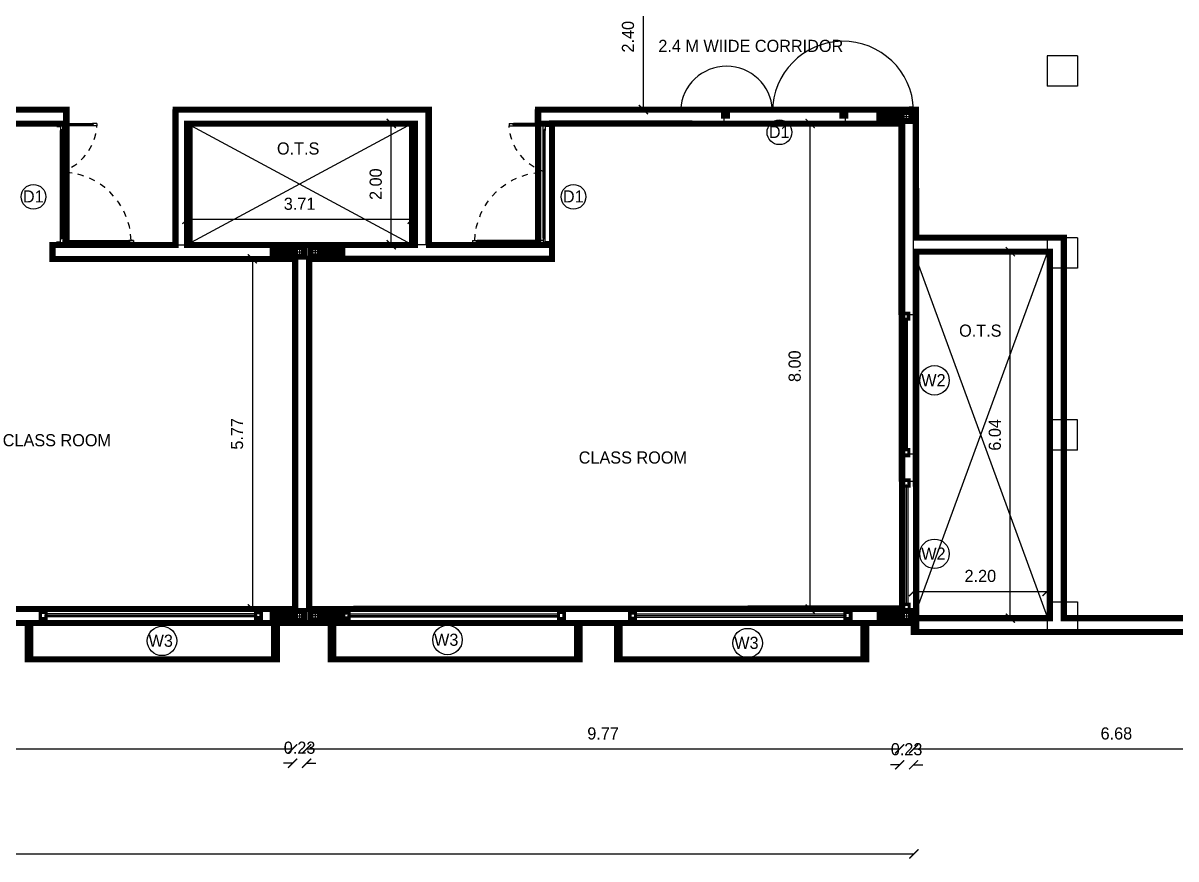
# Model space of a CAD drawing. Header units: metres. Extents: x 6101839 to 6102590, y -6659932 to -6659648.
# Drawn here: x 6102380.93 to 6102399.93, y -6659713.43 to -6659699.65 of the extents above; entities that cross this region are included whole.
import ezdxf

# ---------------------------------------------------------------- set-up
doc = ezdxf.new("R2010")
doc.units = ezdxf.units.M
doc.header["$LTSCALE"] = 500
doc.header["$MEASUREMENT"] = 0
doc.linetypes.add('DASHED2', pattern=[0.375, 0.25, -0.125])
doc.linetypes.add('HIDDEN', pattern=[0.375, 0.25, -0.125])
doc.layers.get('0').update_dxf_attribs({"linetype": 'CONTINUOUS'})
doc.layers.get('Defpoints').update_dxf_attribs({"linetype": 'CONTINUOUS'})
for name, color, linetype in [('above', 250, 'DASHED2'), ('BLK_1_FLR_2_BLT_UP_AREA_DEDUCT', 26, 'CONTINUOUS'), ('BLK_1_FLR_2_CARPET_AREA', 25, 'CONTINUOUS'), ('BLK_1_FLR_2_CHAJJA', 6, 'CONTINUOUS'), ('BLK_1_FLR_2_REGULAR_ROOM_1', 117, 'CONTINUOUS'), ('BLK_1_FLR_2_REGULAR_ROOM_2', 117, 'CONTINUOUS'), ('BLK_1_FLR_2_VENTILATION_SHAFT', 6, 'CONTINUOUS'), ('BLK_1_LVL_2_BLDG_FOOT_PRINT', 1, 'CONTINUOUS'), ('COL', 2, 'CONTINUOUS'), ('DIM', 205, 'CONTINUOUS'), ('DOORTEXT', 13, 'CONTINUOUS'), ('ED', 30, 'CONTINUOUS'), ('FURN1', 252, 'CONTINUOUS'), ('FURNITURE', 252, 'CONTINUOUS'), ('FURNITURES', 252, 'CONTINUOUS'), ('HATCH', 15, 'CONTINUOUS'), ('railing', 14, 'CONTINUOUS'), ('TEXT', 4, 'CONTINUOUS'), ('W-SCH', 205, 'CONTINUOUS'), ('wall', 125, 'CONTINUOUS'), ('wall1', 125, 'CONTINUOUS'), ('WINDOWS', 252, 'CONTINUOUS')]:
    doc.layers.add(name, color=color, linetype=linetype)
doc.layers.add('BLK_1_FLR_2_BLT_UP_AREA', color=26, linetype='CONTINUOUS', plot=False)
doc.styles.add('RM', font='GOTHIC.TTF')
doc.styles.add('S2', font='GOTHIC.TTF')
doc.styles.add('USA TEXT', font='GOTHIC.TTF')
doc.dimstyles.new('1-100-ED', dxfattribs={"dimtxt": 0.2, "dimasz": 0.15, "dimexe": 0.18, "dimexo": 0.0625, "dimgap": 0.15, "dimtad": 1, "dimzin": 0, "dimdsep": 46, "dimtxsty": 'USA TEXT', "dimblk": 'ARCHTICK', "dimcen": 0.1, "dimse1": 1, "dimse2": 1, "dimclrd": 256, "dimclrt": 256, "dimadec": 0, "dimazin": 0, "dimtfac": 1, "dimtofl": 0, "dimtmove": 0, "dimatfit": 3, "dimldrblk": 'ARCHTICK', "dimfxl": 0.18, "dimtolj": 1, "dimtzin": 0, "dimarcsym": 0})

# ---------------------------------------------------------------- blocks, each defined once
blk = doc.blocks.new('A$C607F0CF8')
at = {"layer": 'FURNITURES', "color": 233}
for p, q in [((-37, -280), (-37, -342)), ((-37, -342), (-22, -342)), ((-22, -330), (-16, -330)), ((-22, -342), (-22, -330)), ((-16, -342), (-16, -330)), ((-16, -342), (0, -342)), ((0, -342), (0, -267)), ((-37, -2180), (-37, -2118)), ((-37, -2118), (-22, -2118)), ((-22, -2118), (-22, -2130)), ((-22, -2130), (-16, -2130)), ((-16, -2118), (0, -2118)), ((-16, -2118), (-16, -2130)), ((0, -2118), (0, -2193))]:
    blk.add_line(p, q, dxfattribs=at)
at = {"layer": 'FURNITURES', "color": 250}
for p, q in [((-37, -2118), (-37, -342)), ((-22, -2118), (-22, -330)), ((-16, -2118), (-16, -330)), ((0, -2118), (0, -342))]:
    blk.add_line(p, q, dxfattribs=at)
at = {"layer": 'FURNITURES', "color": 250, "linetype": 'HIDDEN', "ltscale": 0.5}
for centre, radius, start, end in [((-285, -219), 847, 286.9835, 356.7492), ((-37, -2193), 1163, 1.8478, 90.0015)]:
    blk.add_arc(centre, radius, start, end, dxfattribs=at)
at = {"layer": 'wall', "color": 7}
for p, q in [((-37, -267), (0, -267)), ((-37, -267), (-37, -280)), ((0, -230), (75, -230)), ((0, -230), (0, -267)), ((75, -267), (0, -267)), ((62, -246), (62, -252)), ((75, -246), (62, -246)), ((75, -252), (62, -252)), ((75, -230), (75, -246)), ((75, -230), (486, -230)), ((75, -246), (499, -246)), ((75, -252), (75, -267)), ((75, -252), (499, -252)), ((486, -267), (75, -267)), ((561, -230), (486, -230)), ((486, -230), (486, -246)), ((486, -246), (499, -246)), ((486, -252), (486, -267)), ((486, -252), (499, -252)), ((561, -267), (486, -267)), ((499, -246), (499, -252)), ((561, -230), (561, -267)), ((-37, -2193), (-37, -2180)), ((-37, -2193), (0, -2193)), ((0, -2155), (75, -2155)), ((0, -2155), (0, -2193)), ((75, -2193), (0, -2193)), ((62, -2171), (62, -2177)), ((75, -2171), (62, -2171)), ((75, -2177), (62, -2177)), ((75, -2155), (75, -2171)), ((75, -2155), (1088, -2155)), ((75, -2171), (1100, -2171)), ((75, -2177), (75, -2193)), ((75, -2177), (1100, -2177)), ((1088, -2192), (75, -2193)), ((1162, -2155), (1088, -2155)), ((1088, -2155), (1088, -2171)), ((1088, -2171), (1100, -2171)), ((1088, -2177), (1088, -2192)), ((1088, -2177), (1100, -2177)), ((1162, -2192), (1088, -2192)), ((1100, -2171), (1100, -2177)), ((1162, -2155), (1162, -2192))]:
    blk.add_line(p, q, dxfattribs=at)
for points in [[(0, -267), (0, -230), (-100, -230), (-100, -280), (-37, -280)], [(0, -2193), (0, -2230), (-100, -2230), (-100, -2180), (-37, -2180)]]:
    blk.add_lwpolyline(points, dxfattribs=at)
blk = doc.blocks.new('NEWCOL')
at = {"layer": 'HATCH'}
h = blk.add_hatch(dxfattribs=at)
h.set_pattern_fill('ANSI31', color=256, scale=3, angle=270, style=0)
h.set_pattern_definition([(315, (-629970.926, -258732.088), (6.73519209, 6.73519209), [])])
h.paths.add_polyline_path([(0, 115), (-115, 115), (-115, 0), (-37.5, 0), (-37.5, 37.5), (0, 37.5)])
h.paths.add_polyline_path([(115, 115), (0, 115), (0, 37.5), (37.5, 37.5), (37.5, 0), (115, 0)])
h.paths.add_polyline_path([(115, 0), (37.5, 0), (37.5, -37.5), (0, -37.5), (0, -485), (115, -485)])
h.paths.add_polyline_path([(0, -37.5), (-37.5, -37.5), (-37.5, 0), (-115, 0), (-115, -485), (0, -485)])
at = {"layer": 'COL'}
for p, q in [((-115, 0), (115, 0)), ((0, -485), (0, 115))]:
    blk.add_line(p, q, dxfattribs=at)
for points in [[(-115, -485), (115, -485), (115, 115), (-115, 115)], [(-37.5, -37.5), (37.5, -37.5), (37.5, 37.5), (-37.5, 37.5)]]:
    blk.add_lwpolyline(points, close=True, dxfattribs=at)
blk = doc.blocks.new('_ArchTick')
at = {"color": 0, "linetype": 'ByBlock', "const_width": 0.15}
blk.add_lwpolyline([(-0.5, -0.5), (0.5, 0.5)], dxfattribs=at)
blk = doc.blocks.new('*D552')
at = {"layer": 'Defpoints', "color": 0, "transparency": 16777216}
for p in [(6102385.373, -6659708.998), (6102375.603, -6659709.207), (6102385.373, -6659711.616)]:
    blk.add_point(p, dxfattribs=at)
at = {"layer": 'ED', "lineweight": -2, "transparency": 16777216}
blk.add_line((6102375.603, -6659711.616), (6102385.373, -6659711.616), dxfattribs=at)
at = {"layer": 'ED', "lineweight": -2, "transparency": 16777216, "xscale": 0.15, "yscale": 0.15, "zscale": 0.15, "rotation": 180}
blk.add_blockref('_ArchTick', (6102375.603, -6659711.616), dxfattribs=at)
at = {"layer": 'ED', "lineweight": -2, "transparency": 16777216, "xscale": 0.15, "yscale": 0.15, "zscale": 0.15}
blk.add_blockref('_ArchTick', (6102385.373, -6659711.616), dxfattribs=at)
at = {"layer": 'ED', "transparency": 16777216, "insert": (6102380.488, -6659711.361), "char_height": 0.2, "attachment_point": 5, "style": 'USA TEXT'}
blk.add_mtext('\\A1;9.77', dxfattribs=at)
blk = doc.blocks.new('*D553')
at = {"layer": 'Defpoints', "color": 0, "transparency": 16777216}
for p in [(6102385.373, -6659708.998), (6102385.603, -6659709.011), (6102385.603, -6659711.851)]:
    blk.add_point(p, dxfattribs=at)
at = {"layer": 'ED', "lineweight": -2, "transparency": 16777216}
for p, q in [((6102385.373, -6659711.851), (6102385.223, -6659711.851)), ((6102385.603, -6659711.851), (6102385.753, -6659711.851))]:
    blk.add_line(p, q, dxfattribs=at)
at = {"layer": 'ED', "lineweight": -2, "transparency": 16777216, "xscale": 0.15, "yscale": 0.15, "zscale": 0.15}
blk.add_blockref('_ArchTick', (6102385.373, -6659711.851), dxfattribs=at)
at = {"layer": 'ED', "lineweight": -2, "transparency": 16777216, "xscale": 0.15, "yscale": 0.15, "zscale": 0.15, "rotation": 180}
blk.add_blockref('_ArchTick', (6102385.603, -6659711.851), dxfattribs=at)
at = {"layer": 'ED', "transparency": 16777216, "insert": (6102385.488, -6659711.596), "char_height": 0.2, "attachment_point": 5, "style": 'USA TEXT'}
blk.add_mtext('\\A1;0.23', dxfattribs=at)
blk = doc.blocks.new('*D554')
at = {"layer": 'Defpoints', "color": 0, "transparency": 16777216}
for p in [(6102385.603, -6659709.011), (6102395.373, -6659709.075), (6102395.373, -6659711.616)]:
    blk.add_point(p, dxfattribs=at)
at = {"layer": 'ED', "lineweight": -2, "transparency": 16777216}
blk.add_line((6102385.603, -6659711.616), (6102395.373, -6659711.616), dxfattribs=at)
at = {"layer": 'ED', "lineweight": -2, "transparency": 16777216, "xscale": 0.15, "yscale": 0.15, "zscale": 0.15, "rotation": 180}
blk.add_blockref('_ArchTick', (6102385.603, -6659711.616), dxfattribs=at)
at = {"layer": 'ED', "lineweight": -2, "transparency": 16777216, "xscale": 0.15, "yscale": 0.15, "zscale": 0.15}
blk.add_blockref('_ArchTick', (6102395.373, -6659711.616), dxfattribs=at)
at = {"layer": 'ED', "transparency": 16777216, "insert": (6102390.488, -6659711.361), "char_height": 0.2, "attachment_point": 5, "style": 'USA TEXT'}
blk.add_mtext('\\A1;9.77', dxfattribs=at)
blk = doc.blocks.new('*D555')
at = {"layer": 'Defpoints', "color": 0, "transparency": 16777216}
for p in [(6102395.373, -6659709.075), (6102395.603, -6659709.078), (6102395.603, -6659711.876)]:
    blk.add_point(p, dxfattribs=at)
at = {"layer": 'ED', "lineweight": -2, "transparency": 16777216}
for p, q in [((6102395.373, -6659711.876), (6102395.223, -6659711.876)), ((6102395.603, -6659711.876), (6102395.753, -6659711.876))]:
    blk.add_line(p, q, dxfattribs=at)
at = {"layer": 'ED', "lineweight": -2, "transparency": 16777216, "xscale": 0.15, "yscale": 0.15, "zscale": 0.15}
blk.add_blockref('_ArchTick', (6102395.373, -6659711.876), dxfattribs=at)
at = {"layer": 'ED', "lineweight": -2, "transparency": 16777216, "xscale": 0.15, "yscale": 0.15, "zscale": 0.15, "rotation": 180}
blk.add_blockref('_ArchTick', (6102395.603, -6659711.876), dxfattribs=at)
at = {"layer": 'ED', "transparency": 16777216, "insert": (6102395.488, -6659711.621), "char_height": 0.2, "attachment_point": 5, "style": 'USA TEXT'}
blk.add_mtext('\\A1;0.23', dxfattribs=at)
blk = doc.blocks.new('*D556')
at = {"layer": 'Defpoints', "color": 0, "transparency": 16777216}
for p in [(6102395.603, -6659709.078), (6102402.284, -6659710.664), (6102402.284, -6659711.616)]:
    blk.add_point(p, dxfattribs=at)
at = {"layer": 'ED', "lineweight": -2, "transparency": 16777216}
blk.add_line((6102395.603, -6659711.616), (6102402.284, -6659711.616), dxfattribs=at)
at = {"layer": 'ED', "lineweight": -2, "transparency": 16777216, "xscale": 0.15, "yscale": 0.15, "zscale": 0.15, "rotation": 180}
blk.add_blockref('_ArchTick', (6102395.603, -6659711.616), dxfattribs=at)
at = {"layer": 'ED', "lineweight": -2, "transparency": 16777216, "xscale": 0.15, "yscale": 0.15, "zscale": 0.15}
blk.add_blockref('_ArchTick', (6102402.284, -6659711.616), dxfattribs=at)
at = {"layer": 'ED', "transparency": 16777216, "insert": (6102398.944, -6659711.361), "char_height": 0.2, "attachment_point": 5, "style": 'USA TEXT'}
blk.add_mtext('\\A1;6.68', dxfattribs=at)
blk = doc.blocks.new('*D563')
at = {"layer": 'Defpoints', "color": 0, "transparency": 16777216}
for p in [(6102385.373, -6659703.537), (6102384.71, -6659709.307), (6102385.373, -6659709.307)]:
    blk.add_point(p, dxfattribs=at)
at = {"layer": 'ED', "lineweight": -2, "transparency": 16777216}
blk.add_line((6102384.71, -6659703.537), (6102384.71, -6659709.307), dxfattribs=at)
at = {"layer": 'ED', "lineweight": -2, "transparency": 16777216, "xscale": 0.15, "yscale": 0.15, "zscale": 0.15}
for p, rotation in [((6102384.71, -6659703.537), 90), ((6102384.71, -6659709.307), 270)]:
    blk.add_blockref('_ArchTick', p, dxfattribs=dict(at, rotation=rotation))
at = {"layer": 'ED', "transparency": 16777216, "insert": (6102384.458, -6659706.422), "char_height": 0.2, "attachment_point": 5, "rotation": 90, "style": 'USA TEXT'}
blk.add_mtext('\\A1;5.77', dxfattribs=at)
blk = doc.blocks.new('*D565')
at = {"layer": 'Defpoints', "color": 0, "transparency": 16777216}
for p in [(6102393.9, -6659701.307), (6102394.742, -6659701.307), (6102394.739, -6659709.308)]:
    blk.add_point(p, dxfattribs=at)
at = {"layer": 'ED', "lineweight": -2, "transparency": 16777216}
blk.add_line((6102393.9, -6659709.308), (6102393.9, -6659701.307), dxfattribs=at)
at = {"layer": 'ED', "lineweight": -2, "transparency": 16777216, "xscale": 0.15, "yscale": 0.15, "zscale": 0.15}
for p, rotation in [((6102393.9, -6659701.307), 90), ((6102393.9, -6659709.308), 270)]:
    blk.add_blockref('_ArchTick', p, dxfattribs=dict(at, rotation=rotation))
at = {"layer": 'ED', "transparency": 16777216, "insert": (6102393.645, -6659705.307), "char_height": 0.2, "attachment_point": 5, "rotation": 90, "style": 'USA TEXT'}
blk.add_mtext('\\A1;8.00', dxfattribs=at)
blk = doc.blocks.new('*D604')
at = {"layer": 'Defpoints', "color": 0, "transparency": 16777216}
for p in [(6102390.197, -6659698.677), (6102391.154, -6659698.677), (6102390.223, -6659701.077)]:
    blk.add_point(p, dxfattribs=at)
at = {"layer": 'ED', "lineweight": -2, "transparency": 16777216}
blk.add_line((6102391.154, -6659701.077), (6102391.154, -6659698.677), dxfattribs=at)
at = {"layer": 'ED', "lineweight": -2, "transparency": 16777216, "xscale": 0.15, "yscale": 0.15, "zscale": 0.15}
for p, rotation in [((6102391.154, -6659698.677), 90), ((6102391.154, -6659701.077), 270)]:
    blk.add_blockref('_ArchTick', p, dxfattribs=dict(at, rotation=rotation))
at = {"layer": 'ED', "transparency": 16777216, "insert": (6102390.899, -6659699.877), "char_height": 0.2, "attachment_point": 5, "rotation": 90, "style": 'USA TEXT'}
blk.add_mtext('\\A1;2.40', dxfattribs=at)
blk = doc.blocks.new('*D605')
at = {"layer": 'Defpoints', "color": 0, "transparency": 16777216}
for p in [(6102386.998, -6659701.307), (6102387.343, -6659701.307), (6102387.343, -6659703.307)]:
    blk.add_point(p, dxfattribs=at)
at = {"layer": 'ED', "lineweight": -2, "transparency": 16777216}
blk.add_line((6102386.998, -6659703.307), (6102386.998, -6659701.307), dxfattribs=at)
at = {"layer": 'ED', "lineweight": -2, "transparency": 16777216, "xscale": 0.15, "yscale": 0.15, "zscale": 0.15}
for p, rotation in [((6102386.998, -6659701.307), 90), ((6102386.998, -6659703.307), 270)]:
    blk.add_blockref('_ArchTick', p, dxfattribs=dict(at, rotation=rotation))
at = {"layer": 'ED', "transparency": 16777216, "insert": (6102386.743, -6659702.307), "char_height": 0.2, "attachment_point": 5, "rotation": 90, "style": 'USA TEXT'}
blk.add_mtext('\\A1;2.00', dxfattribs=at)
blk = doc.blocks.new('*D606')
at = {"layer": 'Defpoints', "color": 0, "transparency": 16777216}
for p in [(6102383.633, -6659701.307), (6102387.343, -6659701.307), (6102387.343, -6659702.886)]:
    blk.add_point(p, dxfattribs=at)
at = {"layer": 'ED', "lineweight": -2, "transparency": 16777216}
blk.add_line((6102383.633, -6659702.886), (6102387.343, -6659702.886), dxfattribs=at)
at = {"layer": 'ED', "lineweight": -2, "transparency": 16777216, "xscale": 0.15, "yscale": 0.15, "zscale": 0.15, "rotation": 180}
blk.add_blockref('_ArchTick', (6102383.633, -6659702.886), dxfattribs=at)
at = {"layer": 'ED', "lineweight": -2, "transparency": 16777216, "xscale": 0.15, "yscale": 0.15, "zscale": 0.15}
blk.add_blockref('_ArchTick', (6102387.343, -6659702.886), dxfattribs=at)
at = {"layer": 'ED', "transparency": 16777216, "insert": (6102385.488, -6659702.631), "char_height": 0.2, "attachment_point": 5, "style": 'USA TEXT'}
blk.add_mtext('\\A1;3.71', dxfattribs=at)
blk = doc.blocks.new('*D880')
at = {"layer": 'Defpoints', "color": 0, "transparency": 16777216}
for p in [(6102335.153, -6659709.194), (6102395.608, -6659709.193), (6102395.608, -6659713.345)]:
    blk.add_point(p, dxfattribs=at)
at = {"layer": 'ED', "lineweight": -2, "transparency": 16777216}
blk.add_line((6102335.153, -6659713.345), (6102395.608, -6659713.345), dxfattribs=at)
at = {"layer": 'ED', "lineweight": -2, "transparency": 16777216, "xscale": 0.15, "yscale": 0.15, "zscale": 0.15, "rotation": 180}
blk.add_blockref('_ArchTick', (6102335.153, -6659713.345), dxfattribs=at)
at = {"layer": 'ED', "lineweight": -2, "transparency": 16777216, "xscale": 0.15, "yscale": 0.15, "zscale": 0.15}
blk.add_blockref('_ArchTick', (6102395.608, -6659713.345), dxfattribs=at)
at = {"layer": 'ED', "transparency": 16777216, "insert": (6102365.38, -6659713.09), "char_height": 0.2, "attachment_point": 5, "style": 'USA TEXT'}
blk.add_mtext('\\A1;60.45', dxfattribs=at)
blk = doc.blocks.new('*D1193')
at = {"layer": 'Defpoints', "color": 0, "transparency": 16777216}
for p in [(6102395.603, -6659708.877), (6102397.803, -6659708.877), (6102397.803, -6659709.02)]:
    blk.add_point(p, dxfattribs=at)
at = {"layer": 'ED', "lineweight": -2, "transparency": 16777216}
blk.add_line((6102395.603, -6659709.02), (6102397.803, -6659709.02), dxfattribs=at)
at = {"layer": 'ED', "lineweight": -2, "transparency": 16777216, "xscale": 0.15, "yscale": 0.15, "zscale": 0.15, "rotation": 180}
blk.add_blockref('_ArchTick', (6102395.603, -6659709.02), dxfattribs=at)
at = {"layer": 'ED', "lineweight": -2, "transparency": 16777216, "xscale": 0.15, "yscale": 0.15, "zscale": 0.15}
blk.add_blockref('_ArchTick', (6102397.803, -6659709.02), dxfattribs=at)
at = {"layer": 'ED', "transparency": 16777216, "insert": (6102396.703, -6659708.765), "char_height": 0.2, "attachment_point": 5, "style": 'USA TEXT'}
blk.add_mtext('\\A1;2.20', dxfattribs=at)
blk = doc.blocks.new('*D1194')
at = {"layer": 'Defpoints', "color": 0, "transparency": 16777216}
for p in [(6102397.197, -6659703.419), (6102397.311, -6659703.419), (6102397.311, -6659709.459)]:
    blk.add_point(p, dxfattribs=at)
at = {"layer": 'ED', "lineweight": -2, "transparency": 16777216}
blk.add_line((6102397.197, -6659709.459), (6102397.197, -6659703.419), dxfattribs=at)
at = {"layer": 'ED', "lineweight": -2, "transparency": 16777216, "xscale": 0.15, "yscale": 0.15, "zscale": 0.15}
for p, rotation in [((6102397.197, -6659703.419), 90), ((6102397.197, -6659709.459), 270)]:
    blk.add_blockref('_ArchTick', p, dxfattribs=dict(at, rotation=rotation))
at = {"layer": 'ED', "transparency": 16777216, "insert": (6102396.942, -6659706.439), "char_height": 0.2, "attachment_point": 5, "rotation": 90, "style": 'USA TEXT'}
blk.add_mtext('\\A1;6.04', dxfattribs=at)

msp = doc.modelspace()

# ---------------------------------------------------------------- linework, layer by layer
at = {"layer": 'above', "const_width": 0.1}
for points in [[(6102381.00788, -6659709.53749), (6102381.00788, -6659710.13749), (6102385.0679, -6659710.13749), (6102385.06788, -6659709.53759)], [(6102385.99789, -6659709.53749), (6102385.99789, -6659710.13749), (6102390.0579, -6659710.13749), (6102390.05789, -6659709.5376)], [(6102390.71787, -6659709.53747), (6102390.71787, -6659710.13747), (6102394.77788, -6659710.13747), (6102394.77787, -6659709.53757)]]:
    msp.add_lwpolyline(points, dxfattribs=at)
at = {"layer": 'BLK_1_FLR_2_BLT_UP_AREA', "color": 26, "linetype": 'Continuous', "const_width": 0.1}
msp.add_lwpolyline([(6102402.54977, -6659709.68953), (6102395.64791, -6659709.68953), (6102395.64791, -6659709.53802), (6102375.41793, -6659709.53798), (6102375.41762, -6659704.84379), (6102373.21793, -6659704.84379), (6102373.21793, -6659708.24466), (6102369.05793, -6659708.24466), (6102369.05793, -6659704.84429), (6102366.85793, -6659704.84429), (6102366.85793, -6659709.53802), (6102346.62794, -6659709.53802), (6102346.62803, -6659704.8962), (6102344.42828, -6659704.89634), (6102344.42817, -6659709.53802), (6102335.19317, -6659709.53802), (6102335.19317, -6659704.37924), (6102337.39317, -6659704.37924), (6102337.39317, -6659701.95802), (6102335.89317, -6659701.95802), (6102335.89317, -6659697.79802)], dxfattribs=at)
at = {"layer": 'BLK_1_FLR_2_BLT_UP_AREA_DEDUCT', "color": 26, "linetype": 'Continuous', "const_width": 0.1}
for points in [[(6102383.67791, -6659703.30802), (6102387.38793, -6659703.30802), (6102387.38793, -6659701.30802), (6102383.67791, -6659701.30802)], [(6102395.64791, -6659709.45953), (6102397.84791, -6659709.45953), (6102397.84791, -6659703.41953), (6102395.64791, -6659703.41953)]]:
    msp.add_lwpolyline(points, close=True, dxfattribs=at)
at = {"layer": 'BLK_1_FLR_2_CARPET_AREA', "color": 15, "linetype": 'Continuous', "const_width": 0.1}
msp.add_lwpolyline([(6102401.11791, -6659709.45953), (6102398.07791, -6659709.45953), (6102398.07791, -6659703.18953), (6102395.64791, -6659703.18953), (6102395.64078, -6659701.07802), (6102389.41793, -6659701.07802), (6102389.41793, -6659703.30802), (6102387.61793, -6659703.30802), (6102387.61793, -6659701.07802), (6102383.44791, -6659701.07802), (6102383.44791, -6659703.30802), (6102381.64791, -6659703.30802), (6102381.64791, -6659701.07802), (6102375.41793, -6659701.07854), (6102375.41815, -6659704.61379), (6102373.21793, -6659704.61393), (6102373.21793, -6659701.88113), (6102372.09289, -6659701.88057), (6102372.09289, -6659702.11052), (6102372.94289, -6659702.11052), (6102372.98764, -6659708.0141), (6102369.28766, -6659708.0141)], dxfattribs=at)
for points in [[(6102385.41793, -6659709.30802), (6102385.41793, -6659703.53802), (6102381.41793, -6659703.53802), (6102381.41791, -6659703.30802), (6102381.64791, -6659703.30802), (6102381.64791, -6659701.30802), (6102375.64793, -6659701.30802), (6102375.64793, -6659702.42303), (6102375.41801, -6659702.42304), (6102375.41793, -6659704.42302), (6102375.64795, -6659704.42303), (6102375.64786, -6659709.30801)], [(6102385.64791, -6659709.30802), (6102395.41798, -6659709.30736), (6102395.41094, -6659701.30802), (6102389.41793, -6659701.30802), (6102389.41793, -6659703.30802), (6102389.64793, -6659703.30802), (6102389.64791, -6659703.53802), (6102385.64793, -6659703.53802)]]:
    msp.add_lwpolyline(points, close=True, dxfattribs=at)
at = {"layer": 'BLK_1_FLR_2_CHAJJA', "linetype": 'Continuous', "const_width": 0.1}
for points in [[(6102381.05292, -6659710.13805), (6102385.11292, -6659710.13805), (6102385.11292, -6659709.53815), (6102381.05292, -6659709.53815)], [(6102386.04293, -6659710.13805), (6102390.10293, -6659710.13805), (6102390.10293, -6659709.53816), (6102386.04293, -6659709.53816)], [(6102390.7629, -6659709.53816), (6102394.82292, -6659709.53816), (6102394.82292, -6659710.13803), (6102390.7629, -6659710.13803)]]:
    msp.add_lwpolyline(points, close=True, dxfattribs=at)
at = {"layer": 'BLK_1_FLR_2_REGULAR_ROOM_1', "linetype": 'Continuous', "const_width": 0.1}
msp.add_lwpolyline([(6102385.64792, -6659709.30746), (6102395.41799, -6659709.29886), (6102395.41792, -6659701.30746), (6102389.64436, -6659701.30731), (6102389.64794, -6659703.53746), (6102385.64794, -6659703.53746)], close=True, dxfattribs=at)
at = {"layer": 'BLK_1_FLR_2_REGULAR_ROOM_2', "color": 3, "const_width": 0.1}
msp.add_lwpolyline([(6102385.64792, -6659709.30816), (6102395.41799, -6659709.29956), (6102395.41792, -6659701.30816), (6102389.64436, -6659701.30802), (6102389.64794, -6659703.53816), (6102385.64794, -6659703.53816)], close=True, dxfattribs=at)
at = {"layer": 'BLK_1_FLR_2_VENTILATION_SHAFT', "linetype": 'Continuous', "const_width": 0.1}
msp.add_lwpolyline([(6102383.63183, -6659703.30802), (6102387.34185, -6659703.30802), (6102387.34185, -6659701.30802), (6102383.63183, -6659701.30802)], close=True, dxfattribs=at)
at = {"layer": 'BLK_1_LVL_2_BLDG_FOOT_PRINT', "ltscale": 400, "const_width": 0.1}
msp.add_lwpolyline([(6102402.50473, -6659709.68897), (6102395.60287, -6659709.68897), (6102395.60288, -6659709.53746), (6102375.37289, -6659709.53742), (6102375.37259, -6659704.84323), (6102373.17289, -6659704.84323), (6102373.17289, -6659708.2441), (6102369.01289, -6659708.2441), (6102369.01289, -6659704.84373), (6102366.81289, -6659704.84373), (6102366.81289, -6659709.53746), (6102346.5829, -6659709.53746), (6102346.58299, -6659704.89564), (6102344.38325, -6659704.89578), (6102344.38313, -6659709.53746), (6102335.14813, -6659709.53746), (6102335.14813, -6659704.37868), (6102337.34813, -6659704.37868), (6102337.34813, -6659701.95746), (6102335.84813, -6659701.95746), (6102335.84813, -6659697.79746)], dxfattribs=at)
at = {"layer": 'DIM', "color": 251, "linetype": 'ByBlock'}
for p, q in [((6102383.40287, -6659703.30746), (6102383.40287, -6659701.07746)), ((6102387.57289, -6659701.07746), (6102383.40287, -6659701.07746)), ((6102387.57289, -6659703.30746), (6102387.57289, -6659701.07746)), ((6102395.60287, -6659703.18897), (6102397.80288, -6659703.18897)), ((6102395.60287, -6659703.41897), (6102397.80288, -6659703.41897)), ((6102397.80288, -6659703.68897), (6102397.80288, -6659706.18897)), ((6102398.03288, -6659703.68897), (6102398.03288, -6659706.18897)), ((6102397.80288, -6659706.68897), (6102397.80288, -6659709.18897)), ((6102398.03288, -6659706.68897), (6102398.03288, -6659709.18897))]:
    msp.add_line(p, q, dxfattribs=at)
at = {"layer": 'DIM', "color": 251, "const_width": 0.1}
msp.add_lwpolyline([(6102387.34289, -6659703.30746), (6102387.34289, -6659701.30746), (6102383.63287, -6659701.30746), (6102383.63287, -6659703.30746)], dxfattribs=at)
at = {"layer": 'FURN1', "linetype": 'ByBlock'}
for p, q in [((6102394.54787, -6659709.30752), (6102390.94787, -6659709.30748)), ((6102390.94787, -6659709.53756), (6102394.54787, -6659709.5376))]:
    msp.add_line(p, q, dxfattribs=at)
at = {"layer": 'FURN1', "const_width": 0.1}
for points in [[(6102395.49884, -6659704.45762), (6102395.49884, -6659704.50762), (6102395.44884, -6659704.50762), (6102395.44884, -6659704.45762)], [(6102395.49884, -6659704.45824), (6102395.49884, -6659704.50824), (6102395.44884, -6659704.50825), (6102395.44884, -6659704.45825)], [(6102395.49898, -6659706.75738), (6102395.49898, -6659706.70738), (6102395.44898, -6659706.70738), (6102395.44898, -6659706.75738)], [(6102395.49898, -6659706.758), (6102395.49898, -6659706.708), (6102395.44898, -6659706.70801), (6102395.44898, -6659706.75801)], [(6102395.50574, -6659707.20707), (6102395.50574, -6659707.25707), (6102395.45574, -6659707.25707), (6102395.45574, -6659707.20707)], [(6102395.50574, -6659707.20769), (6102395.50574, -6659707.25769), (6102395.45574, -6659707.25769), (6102395.45574, -6659707.20769)], [(6102395.50588, -6659709.30684), (6102395.50588, -6659709.25684), (6102395.45588, -6659709.25684), (6102395.45588, -6659709.30684)], [(6102395.50588, -6659709.30746), (6102395.50588, -6659709.25746), (6102395.45588, -6659709.25746), (6102395.45588, -6659709.30746)], [(6102381.23788, -6659709.44043), (6102381.28788, -6659709.44043), (6102381.28788, -6659709.39043), (6102381.23788, -6659709.39043)], [(6102381.2385, -6659709.44043), (6102381.2885, -6659709.44043), (6102381.2885, -6659709.39043), (6102381.2385, -6659709.39043)], [(6102384.83727, -6659709.44036), (6102384.78727, -6659709.44036), (6102384.78727, -6659709.39036), (6102384.83727, -6659709.39036)], [(6102384.8379, -6659709.44036), (6102384.7879, -6659709.44036), (6102384.7879, -6659709.39036), (6102384.8379, -6659709.39036)], [(6102386.22788, -6659709.44029), (6102386.27788, -6659709.44029), (6102386.27788, -6659709.39029), (6102386.22788, -6659709.39029)], [(6102386.22851, -6659709.44029), (6102386.27851, -6659709.44029), (6102386.27851, -6659709.39029), (6102386.22851, -6659709.39029)], [(6102389.82726, -6659709.44036), (6102389.77726, -6659709.44036), (6102389.77727, -6659709.39036), (6102389.82727, -6659709.39036)], [(6102389.82789, -6659709.44036), (6102389.77789, -6659709.44036), (6102389.77789, -6659709.39036), (6102389.82789, -6659709.39036)], [(6102390.94787, -6659709.44098), (6102390.99787, -6659709.44098), (6102390.99787, -6659709.39098), (6102390.94787, -6659709.39098)], [(6102390.94849, -6659709.44097), (6102390.99849, -6659709.44098), (6102390.99849, -6659709.39098), (6102390.94849, -6659709.39097)], [(6102394.54724, -6659709.44102), (6102394.49724, -6659709.44102), (6102394.49724, -6659709.39102), (6102394.54724, -6659709.39102)], [(6102394.54787, -6659709.44102), (6102394.49787, -6659709.44102), (6102394.49787, -6659709.39102), (6102394.54787, -6659709.39102)]]:
    msp.add_lwpolyline(points, close=True, dxfattribs=at)
at = {"layer": 'FURNITURE', "linetype": 'ByBlock', "ltscale": 0.2}
for p, q in [((6102395.44884, -6659704.45825), (6102395.44898, -6659706.70738)), ((6102395.49884, -6659704.45824), (6102395.49898, -6659706.708)), ((6102395.45574, -6659707.20769), (6102395.45588, -6659709.25684)), ((6102395.50574, -6659707.20769), (6102395.50588, -6659709.25746)), ((6102384.83727, -6659709.44036), (6102381.28788, -6659709.44043)), ((6102384.83727, -6659709.39036), (6102381.2885, -6659709.39042)), ((6102386.22851, -6659709.39029), (6102389.77727, -6659709.39036)), ((6102386.22851, -6659709.44029), (6102389.77789, -6659709.44036)), ((6102390.94849, -6659709.39097), (6102394.49724, -6659709.39101)), ((6102390.94849, -6659709.44097), (6102394.49787, -6659709.44102))]:
    msp.add_line(p, q, dxfattribs=at)
at = {"layer": 'FURNITURE', "color": 4, "linetype": 'ByBlock', "ltscale": 0.2}
for p, q in [((6102395.47384, -6659704.50825), (6102395.47398, -6659706.708)), ((6102395.48074, -6659707.25769), (6102395.48088, -6659709.25746)), ((6102384.78727, -6659709.41536), (6102381.28788, -6659709.41542)), ((6102386.27851, -6659709.41529), (6102389.77789, -6659709.41536)), ((6102390.99849, -6659709.41598), (6102394.49787, -6659709.41601))]:
    msp.add_line(p, q, dxfattribs=at)
at = {"layer": 'FURNITURES', "color": 233, "linetype": 'ByBlock'}
for p, q in [((6102392.59034, -6659701.07746), (6102392.5154, -6659701.07746)), ((6102392.52789, -6659701.11493), (6102392.59034, -6659701.11493)), ((6102392.57785, -6659701.09931), (6102392.57785, -6659701.09307)), ((6102392.59034, -6659701.09307), (6102392.57785, -6659701.09307)), ((6102392.59034, -6659701.09931), (6102392.57785, -6659701.09931)), ((6102392.59034, -6659701.09307), (6102392.59034, -6659701.07746)), ((6102392.59034, -6659701.11493), (6102392.59034, -6659701.09931)), ((6102394.36552, -6659701.09307), (6102394.36552, -6659701.07746)), ((6102394.36552, -6659701.07746), (6102394.44046, -6659701.07746)), ((6102394.36552, -6659701.09307), (6102394.37801, -6659701.09307)), ((6102394.36552, -6659701.11493), (6102394.36552, -6659701.09932)), ((6102394.36552, -6659701.09932), (6102394.37801, -6659701.09932)), ((6102394.42797, -6659701.11493), (6102394.36552, -6659701.11493)), ((6102394.37801, -6659701.09932), (6102394.37801, -6659701.09307))]:
    msp.add_line(p, q, dxfattribs=at)
at = {"layer": 'FURNITURES', "color": 250, "linetype": 'ByBlock'}
for p, q in [((6102394.36552, -6659701.09307), (6102392.57785, -6659701.09307)), ((6102394.36552, -6659701.09932), (6102392.57785, -6659701.09931)), ((6102394.36552, -6659701.07746), (6102392.59034, -6659701.07746)), ((6102394.36552, -6659701.11493), (6102392.59034, -6659701.11493))]:
    msp.add_line(p, q, dxfattribs=at)
at = {"layer": 'FURNITURES', "color": 250, "linetype": 'HIDDEN', "ltscale": 0.5}
for centre, radius, start, end in [((6102394.44046, -6659701.11493), 1.163, 1.846286, 180), ((6102392.52116, -6659701.12069), 0.7579, 3.073406, 176.729765)]:
    msp.add_arc(centre, radius, start, end, dxfattribs=at)
at = {"layer": 'railing', "color": 252, "linetype": 'ByBlock'}
for p, q in [((6102387.34289, -6659701.30746), (6102383.63287, -6659703.30746)), ((6102387.34289, -6659703.30746), (6102383.63287, -6659701.30746)), ((6102395.60287, -6659703.41897), (6102397.80288, -6659709.43897)), ((6102397.80288, -6659703.43897), (6102395.60288, -6659709.46121))]:
    msp.add_line(p, q, dxfattribs=at)
at = {"layer": 'W-SCH'}
for centre, radius in [((6102393.39298, -6659701.45182), 0.20375), ((6102381.10423, -6659702.51489), 0.20375), ((6102390.00023, -6659702.51489), 0.20375), ((6102395.94751, -6659705.53991), 0.24242), ((6102395.94751, -6659708.39991), 0.24242), ((6102383.2211, -6659709.83495), 0.24242), ((6102387.9241, -6659709.81895), 0.24242), ((6102392.8696, -6659709.86995), 0.24242)]:
    msp.add_circle(centre, radius, dxfattribs=at)
at = {"layer": 'wall', "color": 7, "linetype": 'ByBlock'}
for p, q in [((6102391.76593, -6659701.03922), (6102391.84044, -6659701.03922)), ((6102391.76593, -6659701.07669), (6102391.76593, -6659701.03922)), ((6102391.76593, -6659701.07669), (6102391.84044, -6659701.07669)), ((6102392.40299, -6659701.0556), (6102391.82795, -6659701.05483)), ((6102391.82795, -6659701.06108), (6102391.82795, -6659701.05483)), ((6102391.84044, -6659701.05483), (6102391.82795, -6659701.05483)), ((6102392.40299, -6659701.06184), (6102391.82795, -6659701.06108)), ((6102391.84044, -6659701.06108), (6102391.82795, -6659701.06108)), ((6102391.84044, -6659701.05483), (6102391.84044, -6659701.03922)), ((6102391.84044, -6659701.03922), (6102392.40299, -6659701.03999)), ((6102391.84044, -6659701.07669), (6102391.84044, -6659701.06108)), ((6102392.40299, -6659701.07746), (6102391.84044, -6659701.07669)), ((6102392.40299, -6659701.0556), (6102392.40299, -6659701.03999)), ((6102392.40299, -6659701.03999), (6102392.47793, -6659701.03999)), ((6102392.40299, -6659701.0556), (6102392.41548, -6659701.0556)), ((6102392.40299, -6659701.07746), (6102392.40299, -6659701.06184)), ((6102392.40299, -6659701.06184), (6102392.41548, -6659701.06184)), ((6102392.47793, -6659701.07746), (6102392.40299, -6659701.07746)), ((6102392.41548, -6659701.06184), (6102392.41548, -6659701.0556)), ((6102392.47793, -6659701.07746), (6102392.47793, -6659701.03999)), ((6102392.5154, -6659701.11493), (6102392.5154, -6659701.07746)), ((6102392.5154, -6659701.11493), (6102392.52789, -6659701.11493)), ((6102394.44046, -6659701.11493), (6102394.42797, -6659701.11493)), ((6102394.44046, -6659701.03999), (6102394.5154, -6659701.03999)), ((6102394.44046, -6659701.03999), (6102394.44046, -6659701.07746)), ((6102394.44046, -6659701.11493), (6102394.44046, -6659701.07746)), ((6102394.5154, -6659701.07746), (6102394.44046, -6659701.07746)), ((6102394.50291, -6659701.0556), (6102394.50291, -6659701.06185)), ((6102394.5154, -6659701.0556), (6102394.50291, -6659701.0556)), ((6102394.5154, -6659701.06185), (6102394.50291, -6659701.06185)), ((6102394.5154, -6659701.03999), (6102394.5154, -6659701.0556)), ((6102394.5154, -6659701.03999), (6102395.52792, -6659701.03999)), ((6102394.5154, -6659701.0556), (6102395.54041, -6659701.0556)), ((6102394.5154, -6659701.06185), (6102394.5154, -6659701.07746)), ((6102394.5154, -6659701.06185), (6102395.54041, -6659701.06185)), ((6102395.52792, -6659701.07746), (6102394.5154, -6659701.07746)), ((6102395.60286, -6659701.03999), (6102395.52792, -6659701.03999)), ((6102395.52792, -6659701.03999), (6102395.52792, -6659701.0556)), ((6102395.52792, -6659701.0556), (6102395.54041, -6659701.0556)), ((6102395.52792, -6659701.06185), (6102395.52792, -6659701.07746)), ((6102395.52792, -6659701.06185), (6102395.54041, -6659701.06185)), ((6102395.60286, -6659701.07746), (6102395.52792, -6659701.07746)), ((6102395.54041, -6659701.0556), (6102395.54041, -6659701.06185)), ((6102395.60286, -6659701.03999), (6102395.60286, -6659701.07746))]:
    msp.add_line(p, q, dxfattribs=at)
at = {"layer": 'wall', "color": 7, "const_width": 0.1}
for points in [[(6102392.5154, -6659701.07746), (6102392.47793, -6659701.07746), (6102392.47793, -6659701.17738), (6102392.52789, -6659701.17738), (6102392.52789, -6659701.11493)], [(6102394.44046, -6659701.07746), (6102394.47793, -6659701.07746), (6102394.47793, -6659701.17738), (6102394.42797, -6659701.17738), (6102394.42797, -6659701.11493)]]:
    msp.add_lwpolyline(points, dxfattribs=at)
at = {"layer": 'wall1', "color": 0, "linetype": 'ByBlock'}
for p, q in [((6102397.80288, -6659700.18897), (6102397.80288, -6659700.68897)), ((6102398.30288, -6659700.18897), (6102397.80288, -6659700.18897)), ((6102398.30288, -6659700.18897), (6102398.30288, -6659700.68897)), ((6102398.30288, -6659700.68897), (6102397.80288, -6659700.68897)), ((6102397.80288, -6659703.18897), (6102397.80288, -6659703.68897)), ((6102398.30288, -6659703.18897), (6102397.80288, -6659703.18897)), ((6102398.30288, -6659703.18897), (6102398.30288, -6659703.68897)), ((6102398.30288, -6659703.68897), (6102397.80288, -6659703.68897)), ((6102397.80288, -6659706.18897), (6102397.80288, -6659706.68897)), ((6102398.30288, -6659706.18897), (6102397.80288, -6659706.18897)), ((6102398.30288, -6659706.68897), (6102398.30288, -6659706.18897)), ((6102398.30288, -6659706.68897), (6102397.80288, -6659706.68897)), ((6102397.80288, -6659709.18897), (6102397.80288, -6659709.68897)), ((6102397.80288, -6659709.18897), (6102398.30288, -6659709.18897)), ((6102398.30288, -6659709.18897), (6102398.30288, -6659709.68897)), ((6102398.30288, -6659709.68897), (6102397.80288, -6659709.68897))]:
    msp.add_line(p, q, dxfattribs=at)
at = {"layer": 'wall1', "linetype": 'ByBlock'}
for p, q in [((6102381.60287, -6659701.07746), (6102375.37289, -6659701.07746)), ((6102381.60287, -6659701.30746), (6102381.60287, -6659701.07746)), ((6102389.37289, -6659701.07746), (6102395.59574, -6659701.07746)), ((6102389.37289, -6659701.30746), (6102389.37289, -6659701.07746)), ((6102392.47793, -6659701.07746), (6102392.47793, -6659701.30746)), ((6102394.47793, -6659701.07746), (6102394.47793, -6659701.30746)), ((6102394.47793, -6659701.07746), (6102395.60288, -6659701.07746)), ((6102395.59574, -6659701.07746), (6102395.59592, -6659704.45761)), ((6102381.60287, -6659701.30746), (6102375.60289, -6659701.30746)), ((6102389.37289, -6659701.30746), (6102392.47793, -6659701.30746)), ((6102394.47793, -6659701.30746), (6102395.3659, -6659701.30769)), ((6102395.3659, -6659704.45763), (6102395.3659, -6659701.30769)), ((6102381.37287, -6659703.30746), (6102381.37287, -6659703.53746)), ((6102381.37287, -6659703.30746), (6102385.00288, -6659703.30746)), ((6102389.60289, -6659703.30746), (6102386.22789, -6659703.30746)), ((6102389.60289, -6659703.30746), (6102389.60289, -6659703.53746)), ((6102381.37289, -6659703.53746), (6102385.37289, -6659703.53746)), ((6102385.37289, -6659703.53746), (6102385.37289, -6659709.30746)), ((6102385.60287, -6659703.53746), (6102385.60287, -6659709.30746)), ((6102389.60287, -6659703.53746), (6102386.22789, -6659703.53746)), ((6102395.5959, -6659704.45761), (6102395.36584, -6659704.45763)), ((6102395.60264, -6659706.758), (6102395.36597, -6659706.75801)), ((6102395.3728, -6659707.20707), (6102395.37278, -6659706.75801)), ((6102395.6028, -6659707.20706), (6102395.60264, -6659706.758)), ((6102395.60287, -6659707.20707), (6102395.3728, -6659707.20707)), ((6102395.60287, -6659707.28806), (6102395.60287, -6659707.20707)), ((6102380.58788, -6659709.30742), (6102381.23787, -6659709.30738)), ((6102381.23788, -6659709.53742), (6102381.23787, -6659709.30742)), ((6102384.8379, -6659709.53742), (6102384.83789, -6659709.30735)), ((6102384.83789, -6659709.30742), (6102385.3729, -6659709.30742)), ((6102385.60287, -6659709.30746), (6102385.60288, -6659709.30746)), ((6102385.62789, -6659709.30745), (6102386.13787, -6659709.30729)), ((6102386.22788, -6659709.53735), (6102386.22789, -6659709.30729)), ((6102389.82788, -6659709.53735), (6102389.8279, -6659709.30735)), ((6102390.94787, -6659709.3076), (6102389.8279, -6659709.30746)), ((6102390.94787, -6659709.53756), (6102390.94787, -6659709.30756)), ((6102395.37287, -6659709.30746), (6102394.54787, -6659709.30756)), ((6102394.54787, -6659709.53752), (6102394.54787, -6659709.30752)), ((6102395.37287, -6659709.30747), (6102395.37287, -6659709.30746)), ((6102395.60288, -6659709.30746), (6102395.37287, -6659709.30747)), ((6102395.60287, -6659709.30746), (6102395.60287, -6659709.53746)), ((6102380.58788, -6659709.53742), (6102381.23788, -6659709.53749)), ((6102384.8379, -6659709.53742), (6102385.60288, -6659709.53746)), ((6102390.94787, -6659709.53756), (6102389.82788, -6659709.53743)), ((6102395.60287, -6659709.53746), (6102394.54787, -6659709.5376))]:
    msp.add_line(p, q, dxfattribs=at)
at = {"layer": 'WINDOWS', "linetype": 'ByBlock'}
for p, q in [((6102395.3659, -6659704.45763), (6102395.36605, -6659706.75801)), ((6102395.5959, -6659704.45761), (6102395.59605, -6659706.758)), ((6102395.3728, -6659707.20707), (6102395.37295, -6659709.30747)), ((6102395.6028, -6659707.20706), (6102395.60295, -6659709.30746)), ((6102384.83789, -6659709.30742), (6102381.23787, -6659709.30749)), ((6102386.22789, -6659709.30735), (6102389.8279, -6659709.30742)), ((6102397.80288, -6659709.45897), (6102395.60287, -6659709.45897)), ((6102398.30288, -6659709.45897), (6102400.80288, -6659709.45897)), ((6102384.8379, -6659709.53742), (6102381.23788, -6659709.53749)), ((6102386.22788, -6659709.53735), (6102389.82788, -6659709.53742)), ((6102395.60287, -6659709.53746), (6102395.60287, -6659709.68897)), ((6102397.80288, -6659709.68897), (6102395.60287, -6659709.68897)), ((6102398.30288, -6659709.68897), (6102400.80288, -6659709.68897))]:
    msp.add_line(p, q, dxfattribs=at)

# ---------------------------------------------------------------- block references
at = {"layer": 'COL', "yscale": 0.001, "zscale": 0.001}
for p, xscale, rotation in [((6102395.48788, -6659701.19298), -0.001, 270), ((6102385.48788, -6659703.42246), 0.001, 270), ((6102385.74289, -6659703.42246), -0.001, 90), ((6102385.48788, -6659709.42246), 0.001, 270), ((6102385.74289, -6659709.42229), -0.001, 90), ((6102395.48788, -6659709.42246), 0.001, 270)]:
    msp.add_blockref('NEWCOL', p, dxfattribs=dict(at, xscale=xscale, rotation=rotation))
at = {"layer": 'DIM', "yscale": 0.001, "zscale": 0.001}
for p, xscale in [((6102381.58788, -6659701.07746), 0.001), ((6102389.49939, -6659701.07746), -0.001)]:
    msp.add_blockref('A$C607F0CF8', p, dxfattribs=dict(at, xscale=xscale))

# ---------------------------------------------------------------- texts
at = {"layer": 'DOORTEXT', "color": 3, "style": 'RM'}
for s, p in [('D1', (6102393.21866, -6659701.54572)), ('D1', (6102380.92992, -6659702.6088)), ('D1', (6102389.82592, -6659702.6088)), ('W2', (6102395.72947, -6659705.63707)), ('W2', (6102395.72947, -6659708.49707)), ('W3', (6102382.9999, -6659709.93135)), ('W3', (6102387.7029, -6659709.91535)), ('W3', (6102392.6484, -6659709.96635))]:
    msp.add_text(s, height=0.2, dxfattribs=at).set_placement(p)
at = {"layer": 'TEXT', "color": 7, "style": 'S2'}
for s, p in [('2.4 M WIIDE CORRIDOR', (6102391.39827, -6659700.12755)), ('O.T.S', (6102385.11552, -6659701.81827)), ('O.T.S', (6102396.35301, -6659704.82076)), ('CLASS ROOM', (6102380.59783, -6659706.62679)), ('CLASS ROOM', (6102390.08633, -6659706.91179))]:
    msp.add_text(s, height=0.2, dxfattribs=at).set_placement(p)

# ---------------------------------------------------------------- dimensions: what is measured, and where the dimension line sits
at = {"layer": 'ED'}
for base, p1, p2, picture, middle in [((6102391.15377, -6659698.67746), (6102390.22277, -6659701.07746), (6102390.19727, -6659698.67746), '*D604', (6102390.89874, -6659699.87746)), ((6102386.99777, -6659701.30746), (6102387.34289, -6659703.30746), (6102387.34289, -6659701.30746), '*D605', (6102386.74274, -6659702.30746)), ((6102393.90027, -6659701.30746), (6102394.73927, -6659709.30753), (6102394.74227, -6659701.30746), '*D565', (6102393.64524, -6659705.3075)), ((6102397.19698, -6659703.41897), (6102397.31085, -6659709.45897), (6102397.31085, -6659703.41897), '*D1194', (6102396.94195, -6659706.43897)), ((6102384.71027, -6659709.30746), (6102385.37289, -6659703.53746), (6102385.37289, -6659709.30746), '*D563', (6102384.45775, -6659706.42246))]:
    dim = msp.add_linear_dim(base=base, p1=p1, p2=p2, angle=90, dimstyle='1-100-ED', dxfattribs=at)
    dim.commit()
    dim.dimension.update_dxf_attribs({"geometry": picture, "text_midpoint": middle})
for base, p1, p2, picture, middle in [((6102387.34289, -6659702.88597), (6102383.63287, -6659701.30746), (6102387.34289, -6659701.30746), '*D606', (6102385.48788, -6659702.63094)), ((6102397.80288, -6659709.01987), (6102395.60292, -6659708.87713), (6102397.80288, -6659708.87713), '*D1193', (6102396.7029, -6659708.76484)), ((6102385.37289, -6659711.61647), (6102375.60302, -6659709.20697), (6102385.37289, -6659708.99797), '*D552', (6102380.48795, -6659711.36144)), ((6102395.37293, -6659711.61647), (6102385.60287, -6659709.01147), (6102395.37293, -6659709.07497), '*D554', (6102390.4879, -6659711.36144)), ((6102402.28418, -6659711.61647), (6102395.60293, -6659709.07797), (6102402.28418, -6659710.66378), '*D556', (6102398.94356, -6659711.36144)), ((6102395.6078, -6659713.3454), (6102335.153, -6659709.1939), (6102395.6078, -6659709.1929), '*D880', (6102365.3804, -6659713.09037))]:
    dim = msp.add_linear_dim(base=base, p1=p1, p2=p2, dimstyle='1-100-ED', dxfattribs=at)
    dim.commit()
    dim.dimension.update_dxf_attribs({"geometry": picture, "text_midpoint": middle})
for base, p1, p2, picture, middle in [((6102385.60287, -6659711.85097), (6102385.37289, -6659708.99797), (6102385.60287, -6659709.01147), '*D553', (6102385.48788, -6659711.85097)), ((6102395.60293, -6659711.87575), (6102395.37293, -6659709.07497), (6102395.60293, -6659709.07797), '*D555', (6102395.48793, -6659711.87575))]:
    dim = msp.add_linear_dim(base=base, p1=p1, p2=p2, dimstyle='1-100-ED', dxfattribs=at)
    dim.commit()
    dim.dimension.update_dxf_attribs({"geometry": picture, "text_midpoint": middle, "dimtype": 160})

doc.saveas('drawing.dxf')
